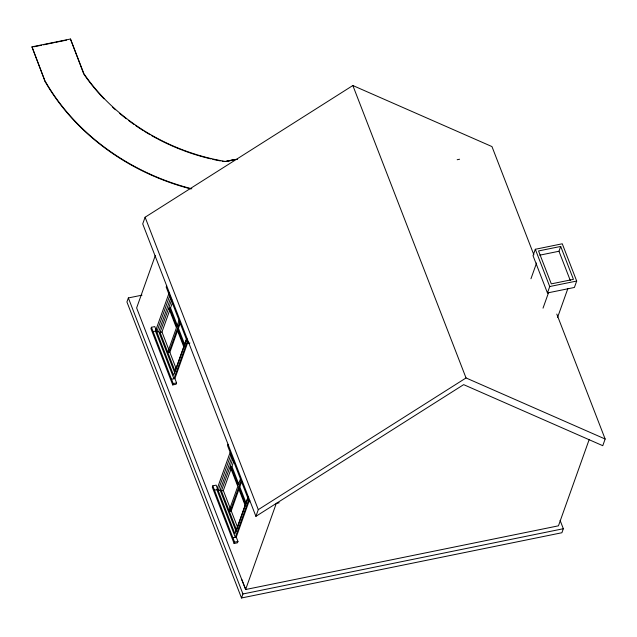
<?xml version="1.0" encoding="UTF-8"?>
<svg xmlns="http://www.w3.org/2000/svg" width="637" height="637" viewBox="0 0 637 637"><rect width="100%" height="100%" fill="white"/><g stroke="black" fill="none" stroke-linecap="round" stroke-linejoin="round"><path stroke-width="0.96" d="M237.529 159.354A36.659 30.68 19.6 0 0 235.69 159.401L225.172 161.416A188.289 157.554 19.6 0 1 83.885 73.669L70.476 39.016L31.969 46.859L45.267 81.855A211.046 176.6 19.6 0 0 190.734 188.886M45.267 81.855L31.969 46.859M70.476 39.016L83.766 74.011A188.289 157.554 19.6 0 0 104.006 98.807M533.878 254.856L491.971 146.582L352.85 85.525L145.101 217.225L142.72 223.905L255.907 516.336L463.656 384.637L602.769 445.693L605.15 439.012L556.794 314.081M141.995 295.162L128.356 297.941L126.922 301.946L241.503 597.984L561.898 532.739L563.331 528.726L560.098 520.373M155.301 255.517L136.629 307.934L245.619 589.528L558.458 525.82L589.121 439.705M156.455 330.914L154.783 326.582L151.415 327.275L150.937 328.604L172.731 384.923L176.107 384.238L176.576 382.901L174.904 378.569L187.859 342.188M166.655 285.718L166.177 287.056L187.979 343.375L189.906 342.985M187.565 340.516L173.941 378.768L155.492 331.113L169.116 292.861M186.577 338.757L173.575 375.265L156.813 331.941L169.808 295.433M174.793 373.027L158.732 331.551L170.732 297.853M186.872 338.43L175.143 371.371L160.046 332.379L171.775 299.438M177.715 330.269L169.856 352.349L168.893 352.548L168.224 350.812L176.409 327.808L169.203 309.184L169.585 308.109L170.549 307.918L172.452 302.567M169.187 350.613L161.973 331.988L169.84 309.908M234.058 159.919L225.904 161.527L234.177 159.584M177.755 326.542L176.791 326.741L179.331 319.607M168.893 352.548L177.086 329.544L183.95 347.284M184.332 346.217L177.468 328.477L180 321.343M184.953 345.135L178.424 328.278L180.335 322.927M172.731 384.923L173.208 383.593L151.415 327.275M187.979 343.375L188.456 342.037M217.496 488.611L216.15 485.147L212.782 485.832L212.304 487.17L234.105 543.488L237.474 542.804L237.951 541.466L236.271 537.134L249.226 500.746M228.022 444.276L227.552 445.613L249.346 501.932L249.823 500.594M230.156 452.358L216.867 489.67L235.308 537.325L248.597 500.005M247.944 497.314L234.949 533.822L218.18 490.498L231.175 453.998M236.16 531.584L220.107 490.108L232.107 456.411M248.239 496.987L236.51 529.928L221.421 490.936L232.823 458.911M233.819 461.124L231.916 466.475L230.952 466.674L230.57 467.741L237.784 486.373L229.591 509.369L230.26 511.105L231.223 510.906L239.09 488.826M230.212 508.286L223.348 490.546L231.207 468.466M240.388 479.056L238.166 485.298L230.952 466.674M230.26 511.105L238.453 488.101L245.317 505.842M245.699 504.775L238.835 487.034L241.057 480.792M246.32 503.692L239.799 486.835L241.702 481.484M234.105 543.488L234.583 542.151L212.782 485.832M255.907 516.336L258.288 509.648L466.037 377.948L605.15 439.012M241.503 597.984L242.936 593.971L128.356 297.941M245.619 589.528L276.291 503.413L279.173 502.824M535.311 249.274L533.026 255.692L547.446 292.948L574.399 287.462L576.684 281.044L562.264 243.788L535.311 249.274L549.731 286.531L547.446 292.948M530.955 278.759L536.569 263.009M570.306 280.519L558.975 251.257L560.695 246.439L538.552 250.946L551.3 283.871L573.435 279.364L560.695 246.439M543.027 308.157L548.632 292.407M557.606 317.337L567.878 288.497M33.777 46.804L41.477 45.235M43.404 44.845L53.986 42.687M55.913 42.297L66.503 40.139M457.183 159.728L459.588 159.234M169.203 309.184L170.167 308.985M153.087 331.606L155.492 331.113M156.813 331.941L158.732 331.551M177.468 328.477L178.424 328.278M160.046 332.379L161.973 331.988M539.73 255.174L558.975 251.257M549.731 286.531L576.684 281.044M171.536 379.254L174.904 378.569M173.208 383.593L176.576 382.901M214.462 490.164L217.83 489.479M218.18 490.498L220.107 490.108M238.835 487.034L239.799 486.835M221.421 490.936L223.348 490.546M229.591 509.369L230.554 509.178M232.903 537.819L236.271 537.134M234.583 542.151L237.951 541.466M241.694 579.391L245.81 589.496M242.936 593.971L563.331 528.726M352.85 85.525L466.037 377.948M145.101 217.225L258.288 509.648M170.549 307.918L177.412 325.658M231.916 466.475L238.779 484.216M169.585 308.109L176.791 326.741M169.856 352.349L176.035 368.313M231.223 510.906L237.752 527.762M224.105 161.591A188.289 157.554 19.6 0 1 222.209 161.257M220.322 160.906A188.289 157.554 19.6 0 1 212.774 159.33M210.895 158.892A188.289 157.554 19.6 0 1 197.844 155.388M196.921 155.11A188.289 157.554 19.6 0 1 183.201 150.428M182.293 150.085A188.289 157.554 19.6 0 1 170.692 145.276M169.816 144.878A188.289 157.554 19.6 0 1 157.697 138.938M156.845 138.484A188.289 157.554 19.6 0 1 151.789 135.705M150.125 134.741A188.289 157.554 19.6 0 1 144.368 131.294M143.556 130.784A188.289 157.554 19.6 0 1 135.577 125.529M134.017 124.446A188.289 157.554 19.6 0 1 128.634 120.528M126.373 118.808A188.289 157.554 19.6 0 1 119.74 113.474M115.464 109.787A188.289 157.554 19.6 0 1 112.685 107.271M191.817 188.799A211.046 176.6 19.6 0 1 45.386 81.512"/></g></svg>
